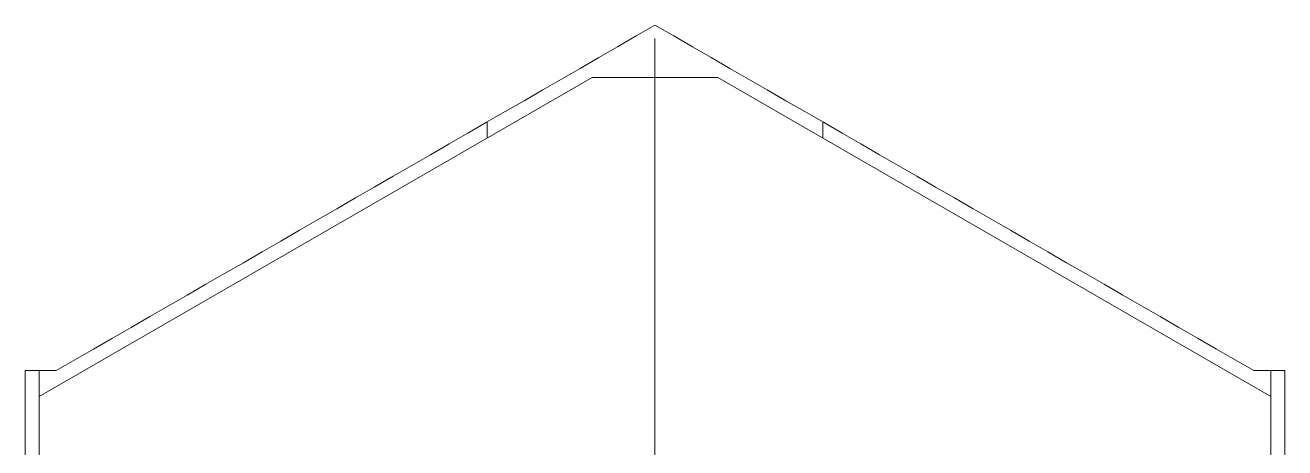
# Model space of a CAD drawing. Header units: millimetres. Extents: x 4134 to 7422, y 1400 to 3585.
# Drawn here: x 5246.15 to 5255.15, y 3357.81 to 3360.83 of the extents above; entities that cross this region are included whole.
import ezdxf

# ---------------------------------------------------------------- set-up
doc = ezdxf.new("R2010")
doc.units = ezdxf.units.MM
doc.layers.add('000-PI-Oprema', color=30, linetype='Continuous', lineweight=5)

# ---------------------------------------------------------------- blocks, each defined once
blk = doc.blocks.new('S7-1500 DI HF - 6ES7521-1BL00-0AB0')
at = {"layer": '000-PI-Oprema', "color": 0, "linetype": 'ByBlock', "lineweight": 0}
for p, q in [((0, 134.9613), (0, 134.6805)), ((34.8, 134.9613), (34.8, 134.6805)), ((0, 134.6805), (0, 21.2624)), ((0.45, 134.6805), (0, 134.6805)), ((0.45, 134.6805), (4.4, 132.4)), ((30.4, 132.4), (34.35, 134.6805)), ((34.8, 134.6805), (34.35, 134.6805)), ((34.8, 134.6805), (34.8, 21.2624)), ((1.2, 134.2475), (1.2, 134.3645)), ((33.6, 134.2475), (33.6, 134.3645)), ((4.5, 132.5858), (4.2783, 132.5858)), ((4.5, 132.5858), (4.2783, 132.5858)), ((4.4, 132.5858), (4.4, 132.4)), ((30.3, 132.5858), (30.5217, 132.5858)), ((30.5217, 132.5858), (30.3, 132.5858)), ((30.4, 132.5858), (30.4, 132.4)), ((4.4, 132.4), (4.4, 23.5849)), ((30.4, 23.5849), (30.4, 132.4))]:
    blk.add_line(p, q, dxfattribs=at)
for points in [[(4.2783, 132.5858), (2.8521, 133.4091), (1.426, 134.2325), (0, 135.0558)], [(34.8, 135.0558), (33.374, 134.2325), (31.9479, 133.4091), (30.5217, 132.5858)]]:
    blk.add_open_spline(points, degree=3, dxfattribs=at)
for points, knots in [([(4.5, 132.5858), (4.5, 129.5418), (4.5, 119.9719), (4.5, 105.8018), (4.5, 91.2353), (4.5, 77.0253), (4.5, 62.7312), (4.5, 47.2448), (4.5, 34.6052), (4.5, 26.6402), (4.5, 23.2994)], [0, 0, 0, 0, 0.083934, 0.263736, 0.389889, 0.484142, 0.653794, 0.78188, 0.908517, 1, 1, 1, 1]), ([(30.3, 23.2994), (30.3, 26.6402), (30.3, 34.6052), (30.3, 47.2448), (30.3, 62.7312), (30.3, 77.0253), (30.3, 91.2353), (30.3, 105.8018), (30.3, 119.9719), (30.3, 129.5418), (30.3, 132.5858)], [0, 0, 0, 0, 0.091483, 0.21812, 0.346206, 0.515858, 0.610111, 0.736264, 0.916066, 1, 1, 1, 1])]:
    blk.add_open_spline(points, degree=3, knots=knots, dxfattribs=at)

msp = doc.modelspace()

# ---------------------------------------------------------------- block references
at = {"layer": '000-PI-Oprema', "color": 0, "linetype": 'ByBlock', "lineweight": 0}
for p in [(5215.8477, 3225.7782), (5250.6477, 3225.7782)]:
    msp.add_blockref('S7-1500 DI HF - 6ES7521-1BL00-0AB0', p, dxfattribs=at)

doc.saveas('drawing.dxf')
